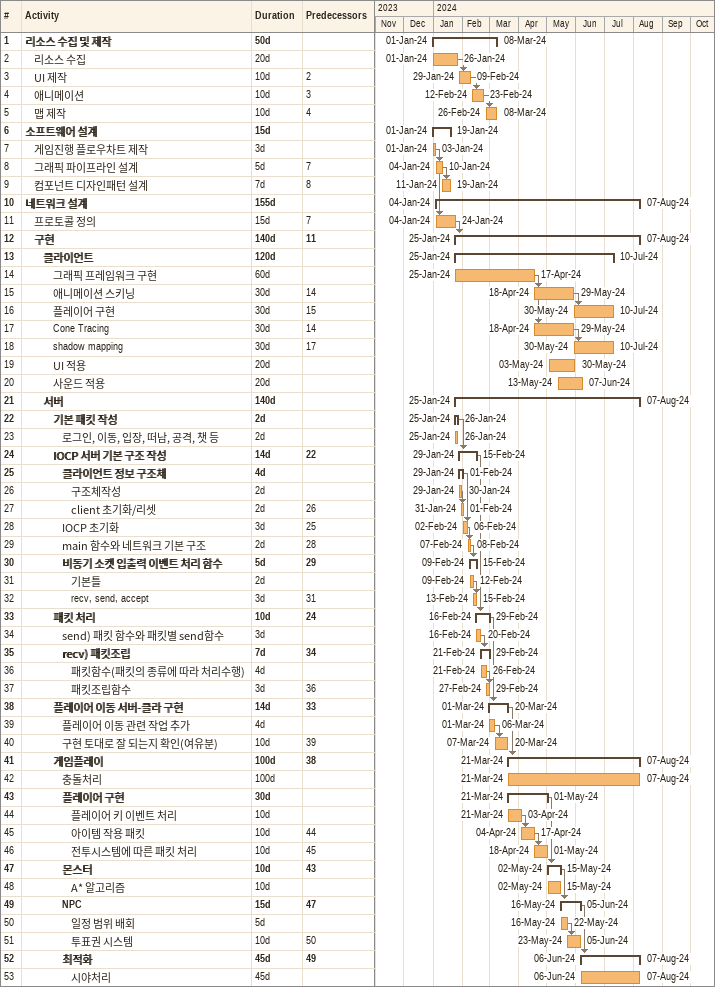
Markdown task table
| ID | Level | Task | Duration | Start | Finish | Predecessors |
|---|---|---|---|---|---|---|
| 1 | 1 | **리소스 수집 및 제작** | 50d | 2024-01-01 | 2024-03-08 |  |
| 2 | 2 | 리소스 수집 | 20d | 2024-01-01 | 2024-01-26 |  |
| 3 | 2 | UI 제작 | 10d | 2024-01-29 | 2024-02-09 | 2 |
| 4 | 2 | 애니메이션 | 10d | 2024-02-12 | 2024-02-23 | 3 |
| 5 | 2 | 맵 제작 | 10d | 2024-02-26 | 2024-03-08 | 4 |
| 6 | 1 | **소프트웨어 설계** | 15d | 2024-01-01 | 2024-01-19 |  |
| 7 | 2 | 게임진행 플로우차트 제작 | 3d | 2024-01-01 | 2024-01-03 |  |
| 8 | 2 | 그래픽 파이프라인 설계 | 5d | 2024-01-04 | 2024-01-10 | 7 |
| 9 | 2 | 컴포넌트 디자인패턴 설계 | 7d | 2024-01-11 | 2024-01-19 | 8 |
| 10 | 1 | **네트워크 설계** | 155d | 2024-01-04 | 2024-08-07 |  |
| 11 | 2 | 프로토콜 정의 | 15d | 2024-01-04 | 2024-01-24 | 7 |
| 12 | 2 | **구현** | 140d | 2024-01-25 | 2024-08-07 | 11 |
| 13 | 3 | **클라이언트** | 120d | 2024-01-25 | 2024-07-10 |  |
| 14 | 4 | 그래픽 프레임워크 구현 | 60d | 2024-01-25 | 2024-04-17 |  |
| 15 | 4 | 애니메이션 스키닝 | 30d | 2024-04-18 | 2024-05-29 | 14 |
| 16 | 4 | 플레이어 구현 | 30d | 2024-05-30 | 2024-07-10 | 15 |
| 17 | 4 | Cone Tracing | 30d | 2024-04-18 | 2024-05-29 | 14 |
| 18 | 4 | shadow mapping | 30d | 2024-05-30 | 2024-07-10 | 17 |
| 19 | 4 | UI 적용 | 20d | 2024-05-03 | 2024-05-30 |  |
| 20 | 4 | 사운드 적용 | 20d | 2024-05-13 | 2024-06-07 |  |
| 21 | 3 | **서버** | 140d | 2024-01-25 | 2024-08-07 |  |
| 22 | 4 | **기본 패킷 작성** | 2d | 2024-01-25 | 2024-01-26 |  |
| 23 | 5 | 로그인, 이동, 입장, 떠남, 공격, 챗 등 | 2d | 2024-01-25 | 2024-01-26 |  |
| 24 | 4 | **IOCP 서버 기본 구조 작성** | 14d | 2024-01-29 | 2024-02-15 | 22 |
| 25 | 5 | **클라이언트 정보 구조체** | 4d | 2024-01-29 | 2024-02-01 |  |
| 26 | 6 | 구조체작성 | 2d | 2024-01-29 | 2024-01-30 |  |
| 27 | 6 | client 초기화/리셋 | 2d | 2024-01-31 | 2024-02-01 | 26 |
| 28 | 5 | IOCP 초기화 | 3d | 2024-02-02 | 2024-02-06 | 25 |
| 29 | 5 | main 함수와 네트워크 기본 구조 | 2d | 2024-02-07 | 2024-02-08 | 28 |
| 30 | 5 | **비동기 소켓 입출력 이벤트 처리 함수** | 5d | 2024-02-09 | 2024-02-15 | 29 |
| 31 | 6 | 기본틀 | 2d | 2024-02-09 | 2024-02-12 |  |
| 32 | 6 | recv, send, accept | 3d | 2024-02-13 | 2024-02-15 | 31 |
| 33 | 4 | **패킷 처리** | 10d | 2024-02-16 | 2024-02-29 | 24 |
| 34 | 5 | send) 패킷 함수와 패킷별 send함수 | 3d | 2024-02-16 | 2024-02-20 |  |
| 35 | 5 | **recv) 패킷조립** | 7d | 2024-02-21 | 2024-02-29 | 34 |
| 36 | 6 | 패킷함수(패킷의 종류에 따라 처리수행) | 4d | 2024-02-21 | 2024-02-26 |  |
| 37 | 6 | 패킷조립함수 | 3d | 2024-02-27 | 2024-02-29 | 36 |
| 38 | 4 | **플레이어 이동 서버-클라 구현** | 14d | 2024-03-01 | 2024-03-20 | 33 |
| 39 | 5 | 플레이어 이동 관련 작업 추가 | 4d | 2024-03-01 | 2024-03-06 |  |
| 40 | 5 | 구현 토대로 잘 되는지 확인(여유분) | 10d | 2024-03-07 | 2024-03-20 | 39 |
| 41 | 4 | **게임플레이** | 100d | 2024-03-21 | 2024-08-07 | 38 |
| 42 | 5 | 충돌처리 | 100d | 2024-03-21 | 2024-08-07 |  |
| 43 | 5 | **플레이어 구현** | 30d | 2024-03-21 | 2024-05-01 |  |
| 44 | 6 | 플레이어 키 이벤트 처리 | 10d | 2024-03-21 | 2024-04-03 |  |
| 45 | 6 | 아이템 작용 패킷 | 10d | 2024-04-04 | 2024-04-17 | 44 |
| 46 | 6 | 전투시스템에 따른 패킷 처리 | 10d | 2024-04-18 | 2024-05-01 | 45 |
| 47 | 5 | **몬스터** | 10d | 2024-05-02 | 2024-05-15 | 43 |
| 48 | 6 | A* 알고리즘 | 10d | 2024-05-02 | 2024-05-15 |  |
| 49 | 5 | **NPC** | 15d | 2024-05-16 | 2024-06-05 | 47 |
| 50 | 6 | 일정 범위 배회 | 5d | 2024-05-16 | 2024-05-22 |  |
| 51 | 6 | 투표권 시스템 | 10d | 2024-05-23 | 2024-06-05 | 50 |
| 52 | 5 | **최적화** | 45d | 2024-06-06 | 2024-08-07 | 49 |
| 53 | 6 | 시야처리 | 45d | 2024-06-06 | 2024-08-07 |  |
